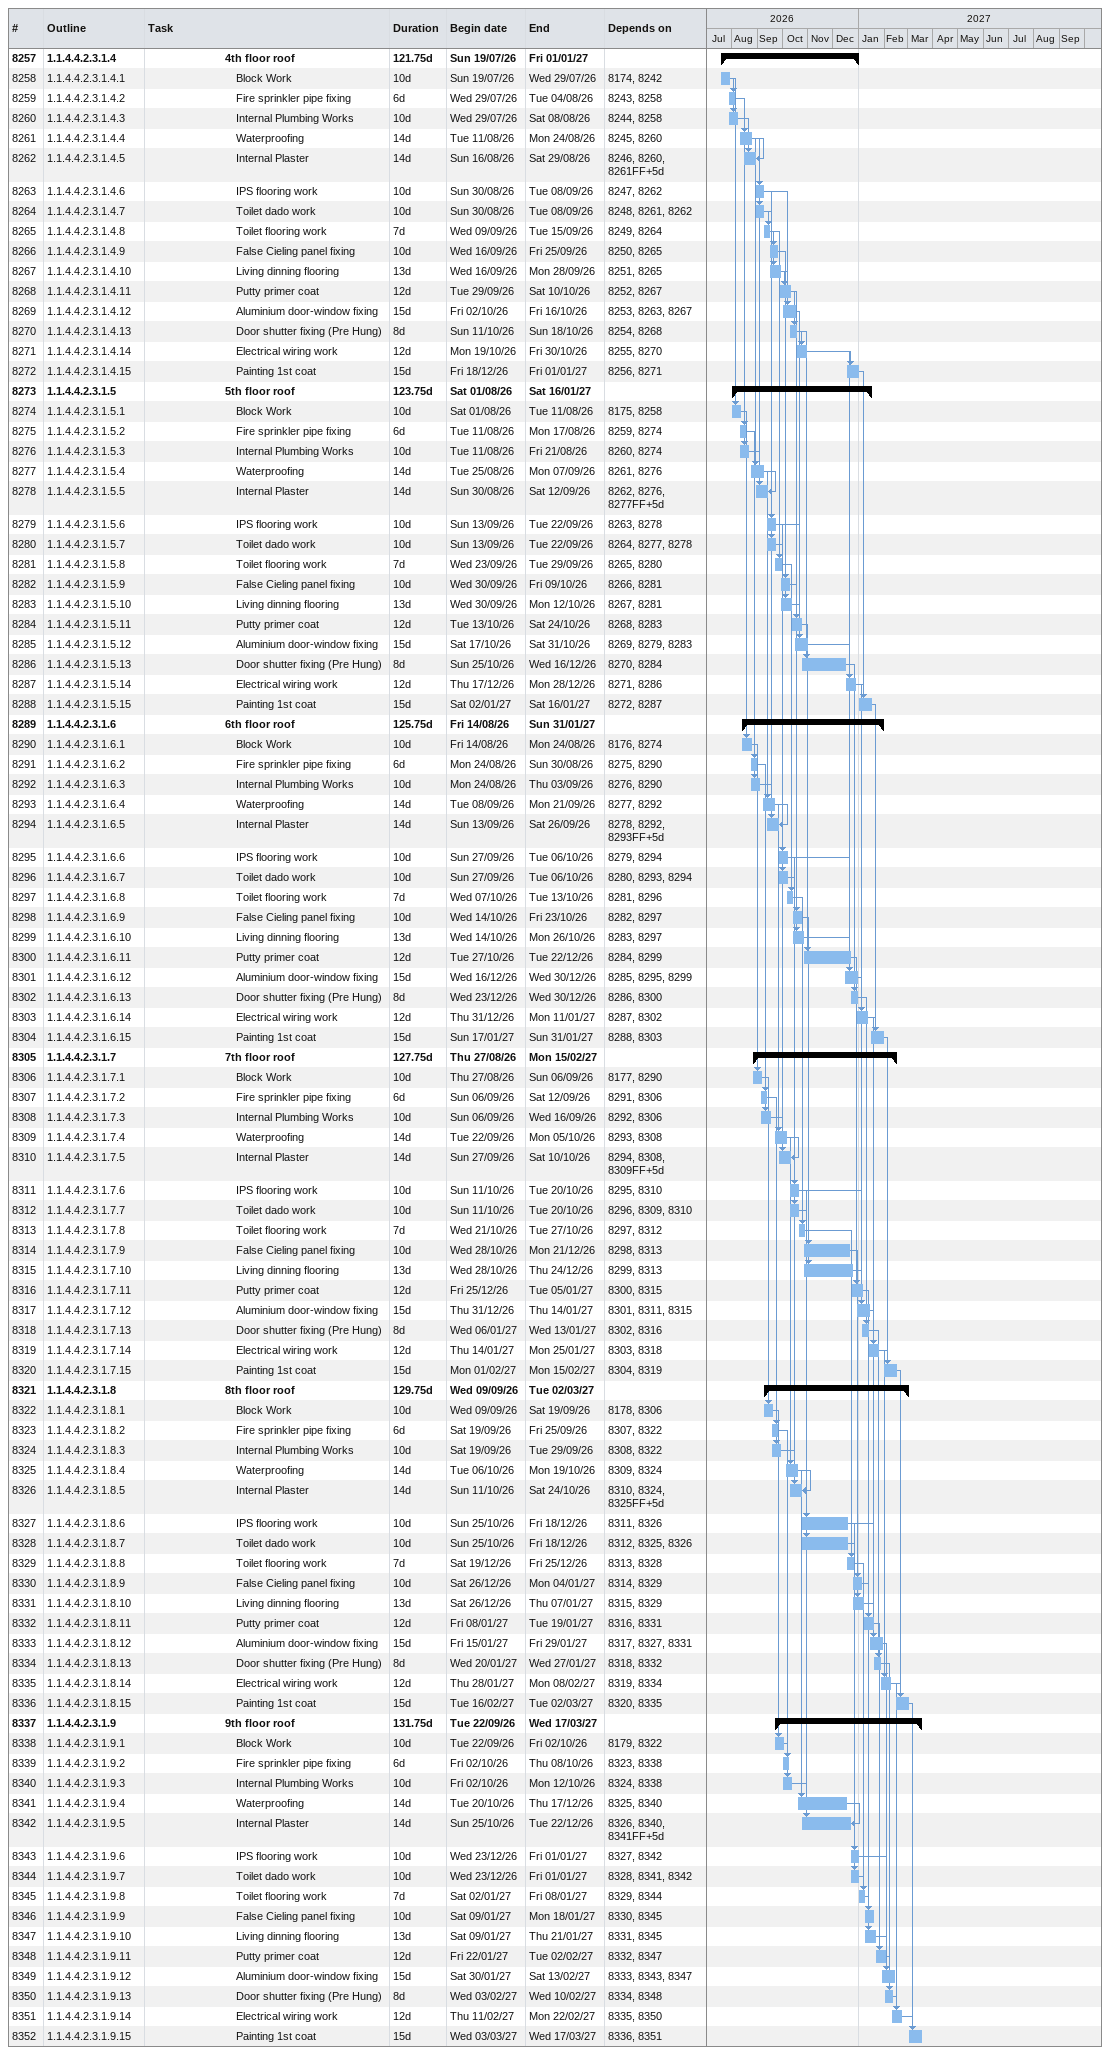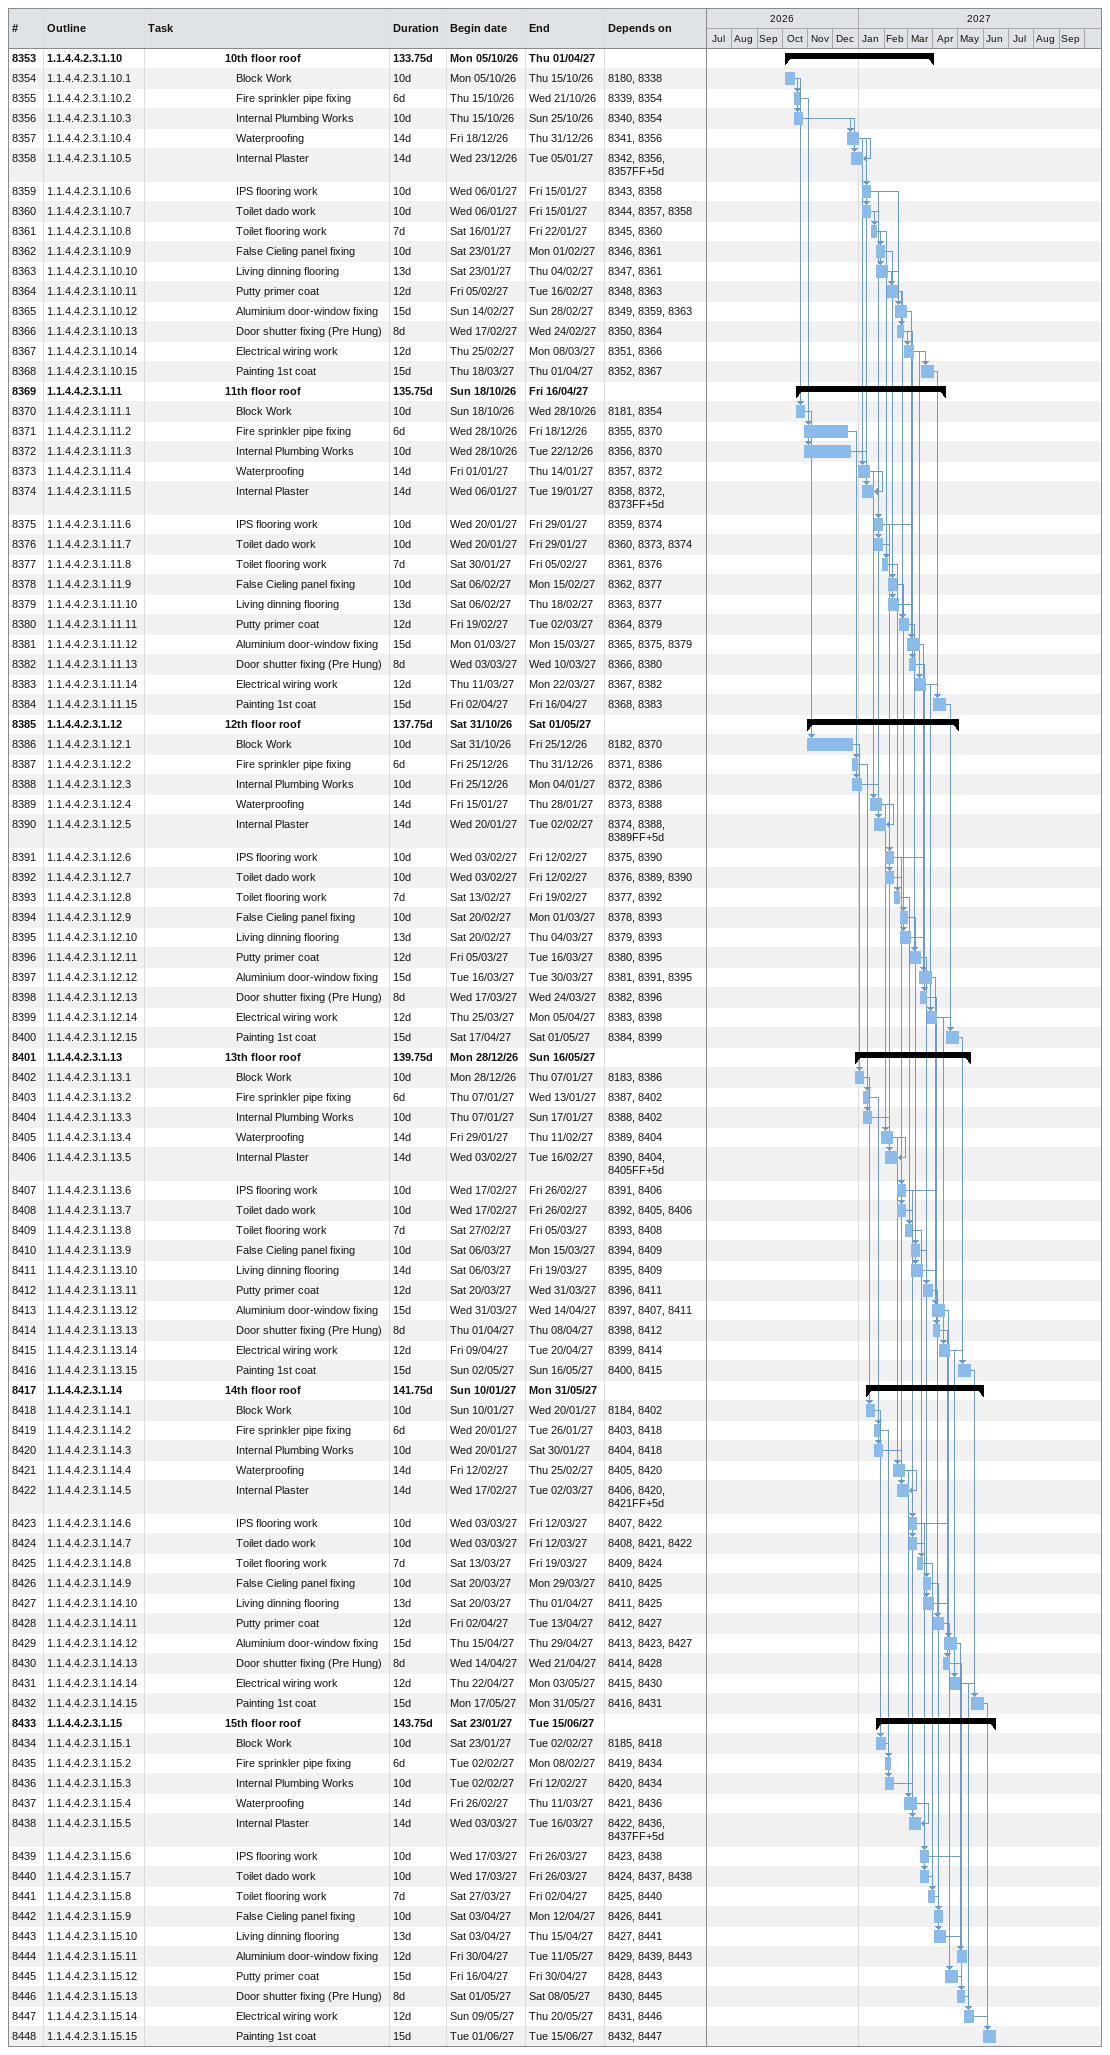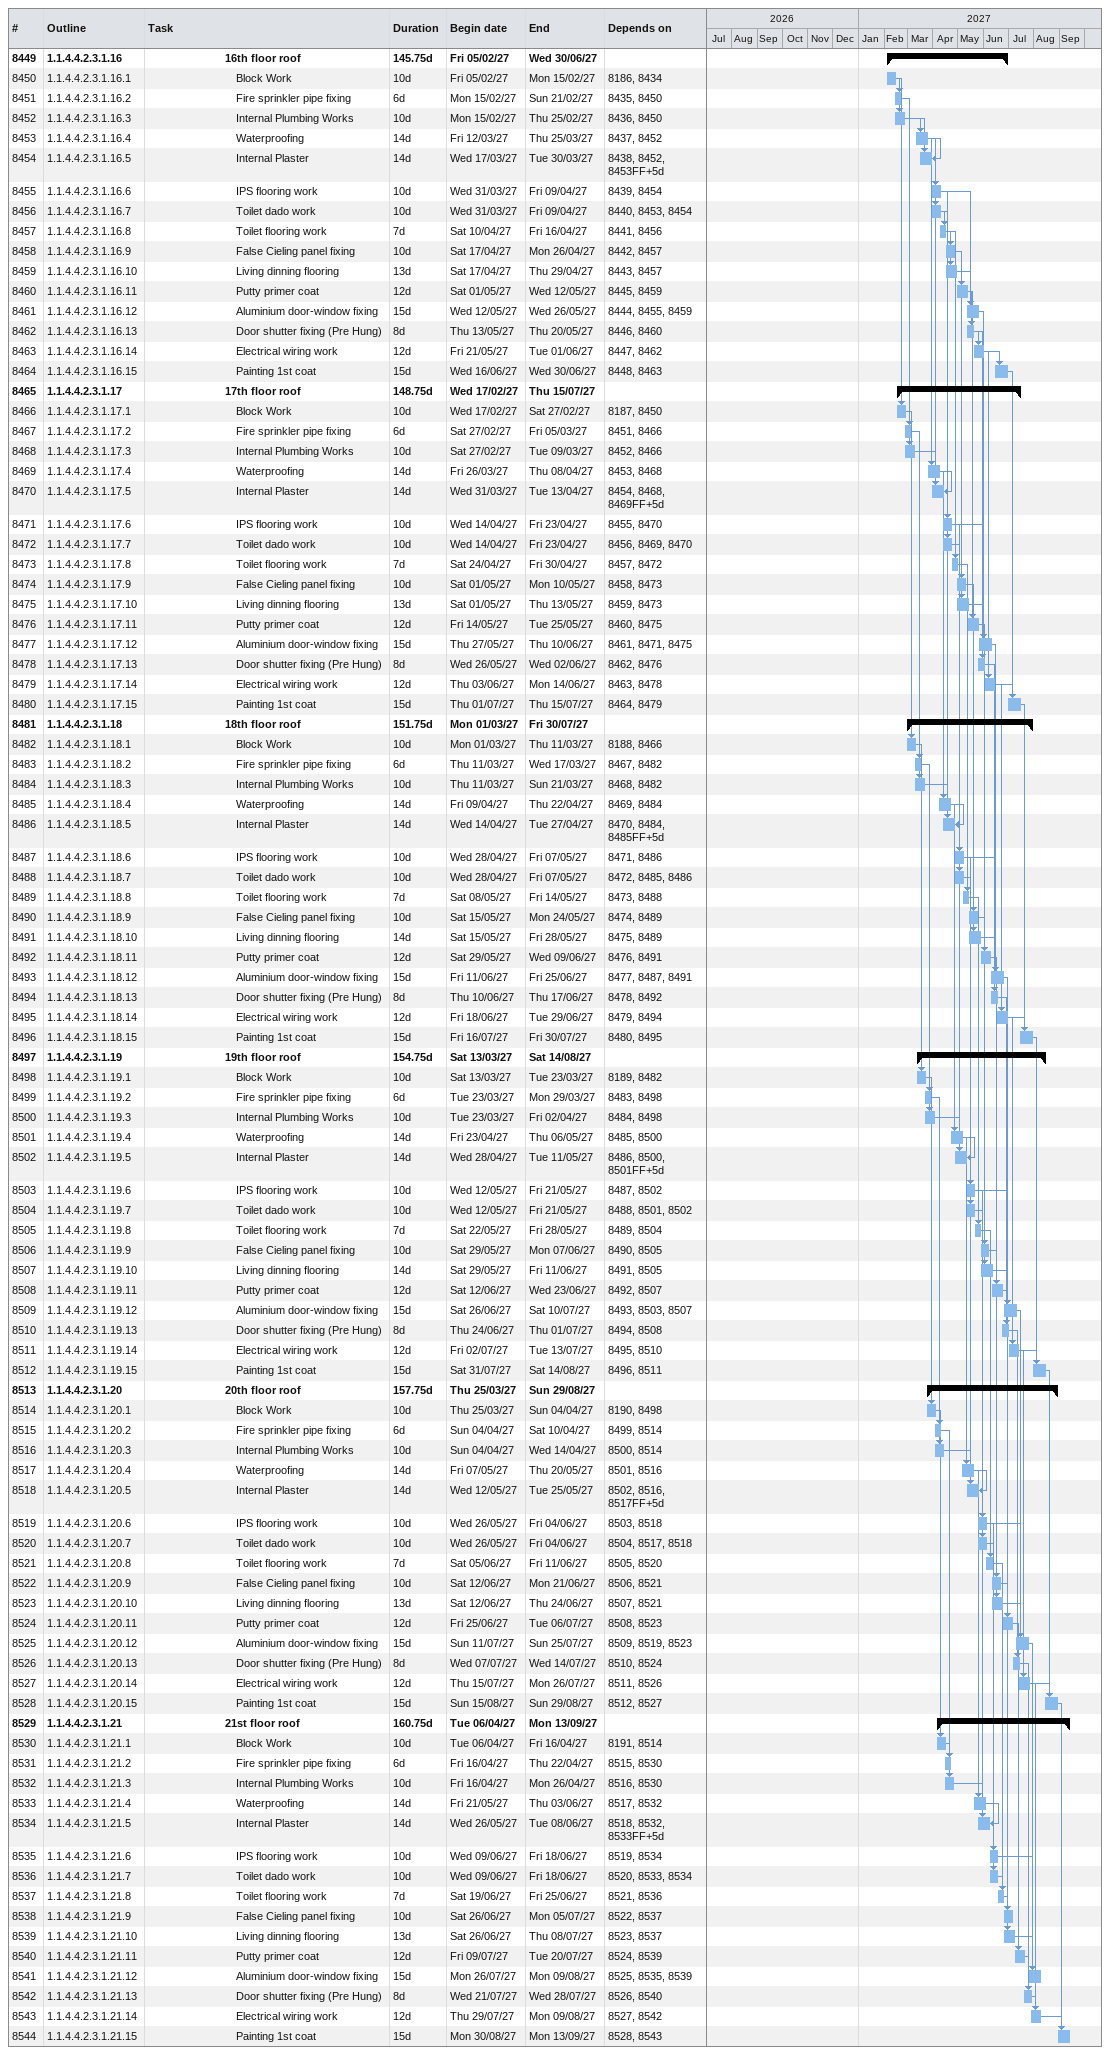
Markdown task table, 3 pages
| ID | WBS | Task | Duration | Start | Finish | Predecessors |
|---|---|---|---|---|---|---|
| 8257 | 1.1.4.4.2.3.1.4 | **4th floor roof** | 121.75d | 2026-07-19 | 2027-01-01 |  |
| 8258 | 1.1.4.4.2.3.1.4.1 | Block Work | 10d | 2026-07-19 | 2026-07-29 | 8174, 8242 |
| 8259 | 1.1.4.4.2.3.1.4.2 | Fire sprinkler pipe fixing | 6d | 2026-07-29 | 2026-08-04 | 8243, 8258 |
| 8260 | 1.1.4.4.2.3.1.4.3 | Internal Plumbing Works | 10d | 2026-07-29 | 2026-08-08 | 8244, 8258 |
| 8261 | 1.1.4.4.2.3.1.4.4 | Waterproofing | 14d | 2026-08-11 | 2026-08-24 | 8245, 8260 |
| 8262 | 1.1.4.4.2.3.1.4.5 | Internal Plaster | 14d | 2026-08-16 | 2026-08-29 | 8246, 8260, 8261FF+5d |
| 8263 | 1.1.4.4.2.3.1.4.6 | IPS flooring work | 10d | 2026-08-30 | 2026-09-08 | 8247, 8262 |
| 8264 | 1.1.4.4.2.3.1.4.7 | Toilet dado work | 10d | 2026-08-30 | 2026-09-08 | 8248, 8261, 8262 |
| 8265 | 1.1.4.4.2.3.1.4.8 | Toilet flooring work | 7d | 2026-09-09 | 2026-09-15 | 8249, 8264 |
| 8266 | 1.1.4.4.2.3.1.4.9 | False Cieling panel fixing | 10d | 2026-09-16 | 2026-09-25 | 8250, 8265 |
| 8267 | 1.1.4.4.2.3.1.4.10 | Living dinning flooring | 13d | 2026-09-16 | 2026-09-28 | 8251, 8265 |
| 8268 | 1.1.4.4.2.3.1.4.11 | Putty primer coat | 12d | 2026-09-29 | 2026-10-10 | 8252, 8267 |
| 8269 | 1.1.4.4.2.3.1.4.12 | Aluminium door-window fixing | 15d | 2026-10-02 | 2026-10-16 | 8253, 8263, 8267 |
| 8270 | 1.1.4.4.2.3.1.4.13 | Door shutter fixing (Pre Hung) | 8d | 2026-10-11 | 2026-10-18 | 8254, 8268 |
| 8271 | 1.1.4.4.2.3.1.4.14 | Electrical wiring work | 12d | 2026-10-19 | 2026-10-30 | 8255, 8270 |
| 8272 | 1.1.4.4.2.3.1.4.15 | Painting 1st coat | 15d | 2026-12-18 | 2027-01-01 | 8256, 8271 |
| 8273 | 1.1.4.4.2.3.1.5 | **5th floor roof** | 123.75d | 2026-08-01 | 2027-01-16 |  |
| 8274 | 1.1.4.4.2.3.1.5.1 | Block Work | 10d | 2026-08-01 | 2026-08-11 | 8175, 8258 |
| 8275 | 1.1.4.4.2.3.1.5.2 | Fire sprinkler pipe fixing | 6d | 2026-08-11 | 2026-08-17 | 8259, 8274 |
| 8276 | 1.1.4.4.2.3.1.5.3 | Internal Plumbing Works | 10d | 2026-08-11 | 2026-08-21 | 8260, 8274 |
| 8277 | 1.1.4.4.2.3.1.5.4 | Waterproofing | 14d | 2026-08-25 | 2026-09-07 | 8261, 8276 |
| 8278 | 1.1.4.4.2.3.1.5.5 | Internal Plaster | 14d | 2026-08-30 | 2026-09-12 | 8262, 8276, 8277FF+5d |
| 8279 | 1.1.4.4.2.3.1.5.6 | IPS flooring work | 10d | 2026-09-13 | 2026-09-22 | 8263, 8278 |
| 8280 | 1.1.4.4.2.3.1.5.7 | Toilet dado work | 10d | 2026-09-13 | 2026-09-22 | 8264, 8277, 8278 |
| 8281 | 1.1.4.4.2.3.1.5.8 | Toilet flooring work | 7d | 2026-09-23 | 2026-09-29 | 8265, 8280 |
| 8282 | 1.1.4.4.2.3.1.5.9 | False Cieling panel fixing | 10d | 2026-09-30 | 2026-10-09 | 8266, 8281 |
| 8283 | 1.1.4.4.2.3.1.5.10 | Living dinning flooring | 13d | 2026-09-30 | 2026-10-12 | 8267, 8281 |
| 8284 | 1.1.4.4.2.3.1.5.11 | Putty primer coat | 12d | 2026-10-13 | 2026-10-24 | 8268, 8283 |
| 8285 | 1.1.4.4.2.3.1.5.12 | Aluminium door-window fixing | 15d | 2026-10-17 | 2026-10-31 | 8269, 8279, 8283 |
| 8286 | 1.1.4.4.2.3.1.5.13 | Door shutter fixing (Pre Hung) | 8d | 2026-10-25 | 2026-12-16 | 8270, 8284 |
| 8287 | 1.1.4.4.2.3.1.5.14 | Electrical wiring work | 12d | 2026-12-17 | 2026-12-28 | 8271, 8286 |
| 8288 | 1.1.4.4.2.3.1.5.15 | Painting 1st coat | 15d | 2027-01-02 | 2027-01-16 | 8272, 8287 |
| 8289 | 1.1.4.4.2.3.1.6 | **6th floor roof** | 125.75d | 2026-08-14 | 2027-01-31 |  |
| 8290 | 1.1.4.4.2.3.1.6.1 | Block Work | 10d | 2026-08-14 | 2026-08-24 | 8176, 8274 |
| 8291 | 1.1.4.4.2.3.1.6.2 | Fire sprinkler pipe fixing | 6d | 2026-08-24 | 2026-08-30 | 8275, 8290 |
| 8292 | 1.1.4.4.2.3.1.6.3 | Internal Plumbing Works | 10d | 2026-08-24 | 2026-09-03 | 8276, 8290 |
| 8293 | 1.1.4.4.2.3.1.6.4 | Waterproofing | 14d | 2026-09-08 | 2026-09-21 | 8277, 8292 |
| 8294 | 1.1.4.4.2.3.1.6.5 | Internal Plaster | 14d | 2026-09-13 | 2026-09-26 | 8278, 8292, 8293FF+5d |
| 8295 | 1.1.4.4.2.3.1.6.6 | IPS flooring work | 10d | 2026-09-27 | 2026-10-06 | 8279, 8294 |
| 8296 | 1.1.4.4.2.3.1.6.7 | Toilet dado work | 10d | 2026-09-27 | 2026-10-06 | 8280, 8293, 8294 |
| 8297 | 1.1.4.4.2.3.1.6.8 | Toilet flooring work | 7d | 2026-10-07 | 2026-10-13 | 8281, 8296 |
| 8298 | 1.1.4.4.2.3.1.6.9 | False Cieling panel fixing | 10d | 2026-10-14 | 2026-10-23 | 8282, 8297 |
| 8299 | 1.1.4.4.2.3.1.6.10 | Living dinning flooring | 13d | 2026-10-14 | 2026-10-26 | 8283, 8297 |
| 8300 | 1.1.4.4.2.3.1.6.11 | Putty primer coat | 12d | 2026-10-27 | 2026-12-22 | 8284, 8299 |
| 8301 | 1.1.4.4.2.3.1.6.12 | Aluminium door-window fixing | 15d | 2026-12-16 | 2026-12-30 | 8285, 8295, 8299 |
| 8302 | 1.1.4.4.2.3.1.6.13 | Door shutter fixing (Pre Hung) | 8d | 2026-12-23 | 2026-12-30 | 8286, 8300 |
| 8303 | 1.1.4.4.2.3.1.6.14 | Electrical wiring work | 12d | 2026-12-31 | 2027-01-11 | 8287, 8302 |
| 8304 | 1.1.4.4.2.3.1.6.15 | Painting 1st coat | 15d | 2027-01-17 | 2027-01-31 | 8288, 8303 |
| 8305 | 1.1.4.4.2.3.1.7 | **7th floor roof** | 127.75d | 2026-08-27 | 2027-02-15 |  |
| 8306 | 1.1.4.4.2.3.1.7.1 | Block Work | 10d | 2026-08-27 | 2026-09-06 | 8177, 8290 |
| 8307 | 1.1.4.4.2.3.1.7.2 | Fire sprinkler pipe fixing | 6d | 2026-09-06 | 2026-09-12 | 8291, 8306 |
| 8308 | 1.1.4.4.2.3.1.7.3 | Internal Plumbing Works | 10d | 2026-09-06 | 2026-09-16 | 8292, 8306 |
| 8309 | 1.1.4.4.2.3.1.7.4 | Waterproofing | 14d | 2026-09-22 | 2026-10-05 | 8293, 8308 |
| 8310 | 1.1.4.4.2.3.1.7.5 | Internal Plaster | 14d | 2026-09-27 | 2026-10-10 | 8294, 8308, 8309FF+5d |
| 8311 | 1.1.4.4.2.3.1.7.6 | IPS flooring work | 10d | 2026-10-11 | 2026-10-20 | 8295, 8310 |
| 8312 | 1.1.4.4.2.3.1.7.7 | Toilet dado work | 10d | 2026-10-11 | 2026-10-20 | 8296, 8309, 8310 |
| 8313 | 1.1.4.4.2.3.1.7.8 | Toilet flooring work | 7d | 2026-10-21 | 2026-10-27 | 8297, 8312 |
| 8314 | 1.1.4.4.2.3.1.7.9 | False Cieling panel fixing | 10d | 2026-10-28 | 2026-12-21 | 8298, 8313 |
| 8315 | 1.1.4.4.2.3.1.7.10 | Living dinning flooring | 13d | 2026-10-28 | 2026-12-24 | 8299, 8313 |
| 8316 | 1.1.4.4.2.3.1.7.11 | Putty primer coat | 12d | 2026-12-25 | 2027-01-05 | 8300, 8315 |
| 8317 | 1.1.4.4.2.3.1.7.12 | Aluminium door-window fixing | 15d | 2026-12-31 | 2027-01-14 | 8301, 8311, 8315 |
| 8318 | 1.1.4.4.2.3.1.7.13 | Door shutter fixing (Pre Hung) | 8d | 2027-01-06 | 2027-01-13 | 8302, 8316 |
| 8319 | 1.1.4.4.2.3.1.7.14 | Electrical wiring work | 12d | 2027-01-14 | 2027-01-25 | 8303, 8318 |
| 8320 | 1.1.4.4.2.3.1.7.15 | Painting 1st coat | 15d | 2027-02-01 | 2027-02-15 | 8304, 8319 |
| 8321 | 1.1.4.4.2.3.1.8 | **8th floor roof** | 129.75d | 2026-09-09 | 2027-03-02 |  |
| 8322 | 1.1.4.4.2.3.1.8.1 | Block Work | 10d | 2026-09-09 | 2026-09-19 | 8178, 8306 |
| 8323 | 1.1.4.4.2.3.1.8.2 | Fire sprinkler pipe fixing | 6d | 2026-09-19 | 2026-09-25 | 8307, 8322 |
| 8324 | 1.1.4.4.2.3.1.8.3 | Internal Plumbing Works | 10d | 2026-09-19 | 2026-09-29 | 8308, 8322 |
| 8325 | 1.1.4.4.2.3.1.8.4 | Waterproofing | 14d | 2026-10-06 | 2026-10-19 | 8309, 8324 |
| 8326 | 1.1.4.4.2.3.1.8.5 | Internal Plaster | 14d | 2026-10-11 | 2026-10-24 | 8310, 8324, 8325FF+5d |
| 8327 | 1.1.4.4.2.3.1.8.6 | IPS flooring work | 10d | 2026-10-25 | 2026-12-18 | 8311, 8326 |
| 8328 | 1.1.4.4.2.3.1.8.7 | Toilet dado work | 10d | 2026-10-25 | 2026-12-18 | 8312, 8325, 8326 |
| 8329 | 1.1.4.4.2.3.1.8.8 | Toilet flooring work | 7d | 2026-12-19 | 2026-12-25 | 8313, 8328 |
| 8330 | 1.1.4.4.2.3.1.8.9 | False Cieling panel fixing | 10d | 2026-12-26 | 2027-01-04 | 8314, 8329 |
| 8331 | 1.1.4.4.2.3.1.8.10 | Living dinning flooring | 13d | 2026-12-26 | 2027-01-07 | 8315, 8329 |
| 8332 | 1.1.4.4.2.3.1.8.11 | Putty primer coat | 12d | 2027-01-08 | 2027-01-19 | 8316, 8331 |
| 8333 | 1.1.4.4.2.3.1.8.12 | Aluminium door-window fixing | 15d | 2027-01-15 | 2027-01-29 | 8317, 8327, 8331 |
| 8334 | 1.1.4.4.2.3.1.8.13 | Door shutter fixing (Pre Hung) | 8d | 2027-01-20 | 2027-01-27 | 8318, 8332 |
| 8335 | 1.1.4.4.2.3.1.8.14 | Electrical wiring work | 12d | 2027-01-28 | 2027-02-08 | 8319, 8334 |
| 8336 | 1.1.4.4.2.3.1.8.15 | Painting 1st coat | 15d | 2027-02-16 | 2027-03-02 | 8320, 8335 |
| 8337 | 1.1.4.4.2.3.1.9 | **9th floor roof** | 131.75d | 2026-09-22 | 2027-03-17 |  |
| 8338 | 1.1.4.4.2.3.1.9.1 | Block Work | 10d | 2026-09-22 | 2026-10-02 | 8179, 8322 |
| 8339 | 1.1.4.4.2.3.1.9.2 | Fire sprinkler pipe fixing | 6d | 2026-10-02 | 2026-10-08 | 8323, 8338 |
| 8340 | 1.1.4.4.2.3.1.9.3 | Internal Plumbing Works | 10d | 2026-10-02 | 2026-10-12 | 8324, 8338 |
| 8341 | 1.1.4.4.2.3.1.9.4 | Waterproofing | 14d | 2026-10-20 | 2026-12-17 | 8325, 8340 |
| 8342 | 1.1.4.4.2.3.1.9.5 | Internal Plaster | 14d | 2026-10-25 | 2026-12-22 | 8326, 8340, 8341FF+5d |
| 8343 | 1.1.4.4.2.3.1.9.6 | IPS flooring work | 10d | 2026-12-23 | 2027-01-01 | 8327, 8342 |
| 8344 | 1.1.4.4.2.3.1.9.7 | Toilet dado work | 10d | 2026-12-23 | 2027-01-01 | 8328, 8341, 8342 |
| 8345 | 1.1.4.4.2.3.1.9.8 | Toilet flooring work | 7d | 2027-01-02 | 2027-01-08 | 8329, 8344 |
| 8346 | 1.1.4.4.2.3.1.9.9 | False Cieling panel fixing | 10d | 2027-01-09 | 2027-01-18 | 8330, 8345 |
| 8347 | 1.1.4.4.2.3.1.9.10 | Living dinning flooring | 13d | 2027-01-09 | 2027-01-21 | 8331, 8345 |
| 8348 | 1.1.4.4.2.3.1.9.11 | Putty primer coat | 12d | 2027-01-22 | 2027-02-02 | 8332, 8347 |
| 8349 | 1.1.4.4.2.3.1.9.12 | Aluminium door-window fixing | 15d | 2027-01-30 | 2027-02-13 | 8333, 8343, 8347 |
| 8350 | 1.1.4.4.2.3.1.9.13 | Door shutter fixing (Pre Hung) | 8d | 2027-02-03 | 2027-02-10 | 8334, 8348 |
| 8351 | 1.1.4.4.2.3.1.9.14 | Electrical wiring work | 12d | 2027-02-11 | 2027-02-22 | 8335, 8350 |
| 8352 | 1.1.4.4.2.3.1.9.15 | Painting 1st coat | 15d | 2027-03-03 | 2027-03-17 | 8336, 8351 |
| 8353 | 1.1.4.4.2.3.1.10 | **10th floor roof** | 133.75d | 2026-10-05 | 2027-04-01 |  |
| 8354 | 1.1.4.4.2.3.1.10.1 | Block Work | 10d | 2026-10-05 | 2026-10-15 | 8180, 8338 |
| 8355 | 1.1.4.4.2.3.1.10.2 | Fire sprinkler pipe fixing | 6d | 2026-10-15 | 2026-10-21 | 8339, 8354 |
| 8356 | 1.1.4.4.2.3.1.10.3 | Internal Plumbing Works | 10d | 2026-10-15 | 2026-10-25 | 8340, 8354 |
| 8357 | 1.1.4.4.2.3.1.10.4 | Waterproofing | 14d | 2026-12-18 | 2026-12-31 | 8341, 8356 |
| 8358 | 1.1.4.4.2.3.1.10.5 | Internal Plaster | 14d | 2026-12-23 | 2027-01-05 | 8342, 8356, 8357FF+5d |
| 8359 | 1.1.4.4.2.3.1.10.6 | IPS flooring work | 10d | 2027-01-06 | 2027-01-15 | 8343, 8358 |
| 8360 | 1.1.4.4.2.3.1.10.7 | Toilet dado work | 10d | 2027-01-06 | 2027-01-15 | 8344, 8357, 8358 |
| 8361 | 1.1.4.4.2.3.1.10.8 | Toilet flooring work | 7d | 2027-01-16 | 2027-01-22 | 8345, 8360 |
| 8362 | 1.1.4.4.2.3.1.10.9 | False Cieling panel fixing | 10d | 2027-01-23 | 2027-02-01 | 8346, 8361 |
| 8363 | 1.1.4.4.2.3.1.10.10 | Living dinning flooring | 13d | 2027-01-23 | 2027-02-04 | 8347, 8361 |
| 8364 | 1.1.4.4.2.3.1.10.11 | Putty primer coat | 12d | 2027-02-05 | 2027-02-16 | 8348, 8363 |
| 8365 | 1.1.4.4.2.3.1.10.12 | Aluminium door-window fixing | 15d | 2027-02-14 | 2027-02-28 | 8349, 8359, 8363 |
| 8366 | 1.1.4.4.2.3.1.10.13 | Door shutter fixing (Pre Hung) | 8d | 2027-02-17 | 2027-02-24 | 8350, 8364 |
| 8367 | 1.1.4.4.2.3.1.10.14 | Electrical wiring work | 12d | 2027-02-25 | 2027-03-08 | 8351, 8366 |
| 8368 | 1.1.4.4.2.3.1.10.15 | Painting 1st coat | 15d | 2027-03-18 | 2027-04-01 | 8352, 8367 |
| 8369 | 1.1.4.4.2.3.1.11 | **11th floor roof** | 135.75d | 2026-10-18 | 2027-04-16 |  |
| 8370 | 1.1.4.4.2.3.1.11.1 | Block Work | 10d | 2026-10-18 | 2026-10-28 | 8181, 8354 |
| 8371 | 1.1.4.4.2.3.1.11.2 | Fire sprinkler pipe fixing | 6d | 2026-10-28 | 2026-12-18 | 8355, 8370 |
| 8372 | 1.1.4.4.2.3.1.11.3 | Internal Plumbing Works | 10d | 2026-10-28 | 2026-12-22 | 8356, 8370 |
| 8373 | 1.1.4.4.2.3.1.11.4 | Waterproofing | 14d | 2027-01-01 | 2027-01-14 | 8357, 8372 |
| 8374 | 1.1.4.4.2.3.1.11.5 | Internal Plaster | 14d | 2027-01-06 | 2027-01-19 | 8358, 8372, 8373FF+5d |
| 8375 | 1.1.4.4.2.3.1.11.6 | IPS flooring work | 10d | 2027-01-20 | 2027-01-29 | 8359, 8374 |
| 8376 | 1.1.4.4.2.3.1.11.7 | Toilet dado work | 10d | 2027-01-20 | 2027-01-29 | 8360, 8373, 8374 |
| 8377 | 1.1.4.4.2.3.1.11.8 | Toilet flooring work | 7d | 2027-01-30 | 2027-02-05 | 8361, 8376 |
| 8378 | 1.1.4.4.2.3.1.11.9 | False Cieling panel fixing | 10d | 2027-02-06 | 2027-02-15 | 8362, 8377 |
| 8379 | 1.1.4.4.2.3.1.11.10 | Living dinning flooring | 13d | 2027-02-06 | 2027-02-18 | 8363, 8377 |
| 8380 | 1.1.4.4.2.3.1.11.11 | Putty primer coat | 12d | 2027-02-19 | 2027-03-02 | 8364, 8379 |
| 8381 | 1.1.4.4.2.3.1.11.12 | Aluminium door-window fixing | 15d | 2027-03-01 | 2027-03-15 | 8365, 8375, 8379 |
| 8382 | 1.1.4.4.2.3.1.11.13 | Door shutter fixing (Pre Hung) | 8d | 2027-03-03 | 2027-03-10 | 8366, 8380 |
| 8383 | 1.1.4.4.2.3.1.11.14 | Electrical wiring work | 12d | 2027-03-11 | 2027-03-22 | 8367, 8382 |
| 8384 | 1.1.4.4.2.3.1.11.15 | Painting 1st coat | 15d | 2027-04-02 | 2027-04-16 | 8368, 8383 |
| 8385 | 1.1.4.4.2.3.1.12 | **12th floor roof** | 137.75d | 2026-10-31 | 2027-05-01 |  |
| 8386 | 1.1.4.4.2.3.1.12.1 | Block Work | 10d | 2026-10-31 | 2026-12-25 | 8182, 8370 |
| 8387 | 1.1.4.4.2.3.1.12.2 | Fire sprinkler pipe fixing | 6d | 2026-12-25 | 2026-12-31 | 8371, 8386 |
| 8388 | 1.1.4.4.2.3.1.12.3 | Internal Plumbing Works | 10d | 2026-12-25 | 2027-01-04 | 8372, 8386 |
| 8389 | 1.1.4.4.2.3.1.12.4 | Waterproofing | 14d | 2027-01-15 | 2027-01-28 | 8373, 8388 |
| 8390 | 1.1.4.4.2.3.1.12.5 | Internal Plaster | 14d | 2027-01-20 | 2027-02-02 | 8374, 8388, 8389FF+5d |
| 8391 | 1.1.4.4.2.3.1.12.6 | IPS flooring work | 10d | 2027-02-03 | 2027-02-12 | 8375, 8390 |
| 8392 | 1.1.4.4.2.3.1.12.7 | Toilet dado work | 10d | 2027-02-03 | 2027-02-12 | 8376, 8389, 8390 |
| 8393 | 1.1.4.4.2.3.1.12.8 | Toilet flooring work | 7d | 2027-02-13 | 2027-02-19 | 8377, 8392 |
| 8394 | 1.1.4.4.2.3.1.12.9 | False Cieling panel fixing | 10d | 2027-02-20 | 2027-03-01 | 8378, 8393 |
| 8395 | 1.1.4.4.2.3.1.12.10 | Living dinning flooring | 13d | 2027-02-20 | 2027-03-04 | 8379, 8393 |
| 8396 | 1.1.4.4.2.3.1.12.11 | Putty primer coat | 12d | 2027-03-05 | 2027-03-16 | 8380, 8395 |
| 8397 | 1.1.4.4.2.3.1.12.12 | Aluminium door-window fixing | 15d | 2027-03-16 | 2027-03-30 | 8381, 8391, 8395 |
| 8398 | 1.1.4.4.2.3.1.12.13 | Door shutter fixing (Pre Hung) | 8d | 2027-03-17 | 2027-03-24 | 8382, 8396 |
| 8399 | 1.1.4.4.2.3.1.12.14 | Electrical wiring work | 12d | 2027-03-25 | 2027-04-05 | 8383, 8398 |
| 8400 | 1.1.4.4.2.3.1.12.15 | Painting 1st coat | 15d | 2027-04-17 | 2027-05-01 | 8384, 8399 |
| 8401 | 1.1.4.4.2.3.1.13 | **13th floor roof** | 139.75d | 2026-12-28 | 2027-05-16 |  |
| 8402 | 1.1.4.4.2.3.1.13.1 | Block Work | 10d | 2026-12-28 | 2027-01-07 | 8183, 8386 |
| 8403 | 1.1.4.4.2.3.1.13.2 | Fire sprinkler pipe fixing | 6d | 2027-01-07 | 2027-01-13 | 8387, 8402 |
| 8404 | 1.1.4.4.2.3.1.13.3 | Internal Plumbing Works | 10d | 2027-01-07 | 2027-01-17 | 8388, 8402 |
| 8405 | 1.1.4.4.2.3.1.13.4 | Waterproofing | 14d | 2027-01-29 | 2027-02-11 | 8389, 8404 |
| 8406 | 1.1.4.4.2.3.1.13.5 | Internal Plaster | 14d | 2027-02-03 | 2027-02-16 | 8390, 8404, 8405FF+5d |
| 8407 | 1.1.4.4.2.3.1.13.6 | IPS flooring work | 10d | 2027-02-17 | 2027-02-26 | 8391, 8406 |
| 8408 | 1.1.4.4.2.3.1.13.7 | Toilet dado work | 10d | 2027-02-17 | 2027-02-26 | 8392, 8405, 8406 |
| 8409 | 1.1.4.4.2.3.1.13.8 | Toilet flooring work | 7d | 2027-02-27 | 2027-03-05 | 8393, 8408 |
| 8410 | 1.1.4.4.2.3.1.13.9 | False Cieling panel fixing | 10d | 2027-03-06 | 2027-03-15 | 8394, 8409 |
| 8411 | 1.1.4.4.2.3.1.13.10 | Living dinning flooring | 14d | 2027-03-06 | 2027-03-19 | 8395, 8409 |
| 8412 | 1.1.4.4.2.3.1.13.11 | Putty primer coat | 12d | 2027-03-20 | 2027-03-31 | 8396, 8411 |
| 8413 | 1.1.4.4.2.3.1.13.12 | Aluminium door-window fixing | 15d | 2027-03-31 | 2027-04-14 | 8397, 8407, 8411 |
| 8414 | 1.1.4.4.2.3.1.13.13 | Door shutter fixing (Pre Hung) | 8d | 2027-04-01 | 2027-04-08 | 8398, 8412 |
| 8415 | 1.1.4.4.2.3.1.13.14 | Electrical wiring work | 12d | 2027-04-09 | 2027-04-20 | 8399, 8414 |
| 8416 | 1.1.4.4.2.3.1.13.15 | Painting 1st coat | 15d | 2027-05-02 | 2027-05-16 | 8400, 8415 |
| 8417 | 1.1.4.4.2.3.1.14 | **14th floor roof** | 141.75d | 2027-01-10 | 2027-05-31 |  |
| 8418 | 1.1.4.4.2.3.1.14.1 | Block Work | 10d | 2027-01-10 | 2027-01-20 | 8184, 8402 |
| 8419 | 1.1.4.4.2.3.1.14.2 | Fire sprinkler pipe fixing | 6d | 2027-01-20 | 2027-01-26 | 8403, 8418 |
| 8420 | 1.1.4.4.2.3.1.14.3 | Internal Plumbing Works | 10d | 2027-01-20 | 2027-01-30 | 8404, 8418 |
| 8421 | 1.1.4.4.2.3.1.14.4 | Waterproofing | 14d | 2027-02-12 | 2027-02-25 | 8405, 8420 |
| 8422 | 1.1.4.4.2.3.1.14.5 | Internal Plaster | 14d | 2027-02-17 | 2027-03-02 | 8406, 8420, 8421FF+5d |
| 8423 | 1.1.4.4.2.3.1.14.6 | IPS flooring work | 10d | 2027-03-03 | 2027-03-12 | 8407, 8422 |
| 8424 | 1.1.4.4.2.3.1.14.7 | Toilet dado work | 10d | 2027-03-03 | 2027-03-12 | 8408, 8421, 8422 |
| 8425 | 1.1.4.4.2.3.1.14.8 | Toilet flooring work | 7d | 2027-03-13 | 2027-03-19 | 8409, 8424 |
| 8426 | 1.1.4.4.2.3.1.14.9 | False Cieling panel fixing | 10d | 2027-03-20 | 2027-03-29 | 8410, 8425 |
| 8427 | 1.1.4.4.2.3.1.14.10 | Living dinning flooring | 13d | 2027-03-20 | 2027-04-01 | 8411, 8425 |
| 8428 | 1.1.4.4.2.3.1.14.11 | Putty primer coat | 12d | 2027-04-02 | 2027-04-13 | 8412, 8427 |
| 8429 | 1.1.4.4.2.3.1.14.12 | Aluminium door-window fixing | 15d | 2027-04-15 | 2027-04-29 | 8413, 8423, 8427 |
| 8430 | 1.1.4.4.2.3.1.14.13 | Door shutter fixing (Pre Hung) | 8d | 2027-04-14 | 2027-04-21 | 8414, 8428 |
| 8431 | 1.1.4.4.2.3.1.14.14 | Electrical wiring work | 12d | 2027-04-22 | 2027-05-03 | 8415, 8430 |
| 8432 | 1.1.4.4.2.3.1.14.15 | Painting 1st coat | 15d | 2027-05-17 | 2027-05-31 | 8416, 8431 |
| 8433 | 1.1.4.4.2.3.1.15 | **15th floor roof** | 143.75d | 2027-01-23 | 2027-06-15 |  |
| 8434 | 1.1.4.4.2.3.1.15.1 | Block Work | 10d | 2027-01-23 | 2027-02-02 | 8185, 8418 |
| 8435 | 1.1.4.4.2.3.1.15.2 | Fire sprinkler pipe fixing | 6d | 2027-02-02 | 2027-02-08 | 8419, 8434 |
| 8436 | 1.1.4.4.2.3.1.15.3 | Internal Plumbing Works | 10d | 2027-02-02 | 2027-02-12 | 8420, 8434 |
| 8437 | 1.1.4.4.2.3.1.15.4 | Waterproofing | 14d | 2027-02-26 | 2027-03-11 | 8421, 8436 |
| 8438 | 1.1.4.4.2.3.1.15.5 | Internal Plaster | 14d | 2027-03-03 | 2027-03-16 | 8422, 8436, 8437FF+5d |
| 8439 | 1.1.4.4.2.3.1.15.6 | IPS flooring work | 10d | 2027-03-17 | 2027-03-26 | 8423, 8438 |
| 8440 | 1.1.4.4.2.3.1.15.7 | Toilet dado work | 10d | 2027-03-17 | 2027-03-26 | 8424, 8437, 8438 |
| 8441 | 1.1.4.4.2.3.1.15.8 | Toilet flooring work | 7d | 2027-03-27 | 2027-04-02 | 8425, 8440 |
| 8442 | 1.1.4.4.2.3.1.15.9 | False Cieling panel fixing | 10d | 2027-04-03 | 2027-04-12 | 8426, 8441 |
| 8443 | 1.1.4.4.2.3.1.15.10 | Living dinning flooring | 13d | 2027-04-03 | 2027-04-15 | 8427, 8441 |
| 8444 | 1.1.4.4.2.3.1.15.11 | Aluminium door-window fixing | 12d | 2027-04-30 | 2027-05-11 | 8429, 8439, 8443 |
| 8445 | 1.1.4.4.2.3.1.15.12 | Putty primer coat | 15d | 2027-04-16 | 2027-04-30 | 8428, 8443 |
| 8446 | 1.1.4.4.2.3.1.15.13 | Door shutter fixing (Pre Hung) | 8d | 2027-05-01 | 2027-05-08 | 8430, 8445 |
| 8447 | 1.1.4.4.2.3.1.15.14 | Electrical wiring work | 12d | 2027-05-09 | 2027-05-20 | 8431, 8446 |
| 8448 | 1.1.4.4.2.3.1.15.15 | Painting 1st coat | 15d | 2027-06-01 | 2027-06-15 | 8432, 8447 |
| 8449 | 1.1.4.4.2.3.1.16 | **16th floor roof** | 145.75d | 2027-02-05 | 2027-06-30 |  |
| 8450 | 1.1.4.4.2.3.1.16.1 | Block Work | 10d | 2027-02-05 | 2027-02-15 | 8186, 8434 |
| 8451 | 1.1.4.4.2.3.1.16.2 | Fire sprinkler pipe fixing | 6d | 2027-02-15 | 2027-02-21 | 8435, 8450 |
| 8452 | 1.1.4.4.2.3.1.16.3 | Internal Plumbing Works | 10d | 2027-02-15 | 2027-02-25 | 8436, 8450 |
| 8453 | 1.1.4.4.2.3.1.16.4 | Waterproofing | 14d | 2027-03-12 | 2027-03-25 | 8437, 8452 |
| 8454 | 1.1.4.4.2.3.1.16.5 | Internal Plaster | 14d | 2027-03-17 | 2027-03-30 | 8438, 8452, 8453FF+5d |
| 8455 | 1.1.4.4.2.3.1.16.6 | IPS flooring work | 10d | 2027-03-31 | 2027-04-09 | 8439, 8454 |
| 8456 | 1.1.4.4.2.3.1.16.7 | Toilet dado work | 10d | 2027-03-31 | 2027-04-09 | 8440, 8453, 8454 |
| 8457 | 1.1.4.4.2.3.1.16.8 | Toilet flooring work | 7d | 2027-04-10 | 2027-04-16 | 8441, 8456 |
| 8458 | 1.1.4.4.2.3.1.16.9 | False Cieling panel fixing | 10d | 2027-04-17 | 2027-04-26 | 8442, 8457 |
| 8459 | 1.1.4.4.2.3.1.16.10 | Living dinning flooring | 13d | 2027-04-17 | 2027-04-29 | 8443, 8457 |
| 8460 | 1.1.4.4.2.3.1.16.11 | Putty primer coat | 12d | 2027-05-01 | 2027-05-12 | 8445, 8459 |
| 8461 | 1.1.4.4.2.3.1.16.12 | Aluminium door-window fixing | 15d | 2027-05-12 | 2027-05-26 | 8444, 8455, 8459 |
| 8462 | 1.1.4.4.2.3.1.16.13 | Door shutter fixing (Pre Hung) | 8d | 2027-05-13 | 2027-05-20 | 8446, 8460 |
| 8463 | 1.1.4.4.2.3.1.16.14 | Electrical wiring work | 12d | 2027-05-21 | 2027-06-01 | 8447, 8462 |
| 8464 | 1.1.4.4.2.3.1.16.15 | Painting 1st coat | 15d | 2027-06-16 | 2027-06-30 | 8448, 8463 |
| 8465 | 1.1.4.4.2.3.1.17 | **17th floor roof** | 148.75d | 2027-02-17 | 2027-07-15 |  |
| 8466 | 1.1.4.4.2.3.1.17.1 | Block Work | 10d | 2027-02-17 | 2027-02-27 | 8187, 8450 |
| 8467 | 1.1.4.4.2.3.1.17.2 | Fire sprinkler pipe fixing | 6d | 2027-02-27 | 2027-03-05 | 8451, 8466 |
| 8468 | 1.1.4.4.2.3.1.17.3 | Internal Plumbing Works | 10d | 2027-02-27 | 2027-03-09 | 8452, 8466 |
| 8469 | 1.1.4.4.2.3.1.17.4 | Waterproofing | 14d | 2027-03-26 | 2027-04-08 | 8453, 8468 |
| 8470 | 1.1.4.4.2.3.1.17.5 | Internal Plaster | 14d | 2027-03-31 | 2027-04-13 | 8454, 8468, 8469FF+5d |
| 8471 | 1.1.4.4.2.3.1.17.6 | IPS flooring work | 10d | 2027-04-14 | 2027-04-23 | 8455, 8470 |
| 8472 | 1.1.4.4.2.3.1.17.7 | Toilet dado work | 10d | 2027-04-14 | 2027-04-23 | 8456, 8469, 8470 |
| 8473 | 1.1.4.4.2.3.1.17.8 | Toilet flooring work | 7d | 2027-04-24 | 2027-04-30 | 8457, 8472 |
| 8474 | 1.1.4.4.2.3.1.17.9 | False Cieling panel fixing | 10d | 2027-05-01 | 2027-05-10 | 8458, 8473 |
| 8475 | 1.1.4.4.2.3.1.17.10 | Living dinning flooring | 13d | 2027-05-01 | 2027-05-13 | 8459, 8473 |
| 8476 | 1.1.4.4.2.3.1.17.11 | Putty primer coat | 12d | 2027-05-14 | 2027-05-25 | 8460, 8475 |
| 8477 | 1.1.4.4.2.3.1.17.12 | Aluminium door-window fixing | 15d | 2027-05-27 | 2027-06-10 | 8461, 8471, 8475 |
| 8478 | 1.1.4.4.2.3.1.17.13 | Door shutter fixing (Pre Hung) | 8d | 2027-05-26 | 2027-06-02 | 8462, 8476 |
| 8479 | 1.1.4.4.2.3.1.17.14 | Electrical wiring work | 12d | 2027-06-03 | 2027-06-14 | 8463, 8478 |
| 8480 | 1.1.4.4.2.3.1.17.15 | Painting 1st coat | 15d | 2027-07-01 | 2027-07-15 | 8464, 8479 |
| 8481 | 1.1.4.4.2.3.1.18 | **18th floor roof** | 151.75d | 2027-03-01 | 2027-07-30 |  |
| 8482 | 1.1.4.4.2.3.1.18.1 | Block Work | 10d | 2027-03-01 | 2027-03-11 | 8188, 8466 |
| 8483 | 1.1.4.4.2.3.1.18.2 | Fire sprinkler pipe fixing | 6d | 2027-03-11 | 2027-03-17 | 8467, 8482 |
| 8484 | 1.1.4.4.2.3.1.18.3 | Internal Plumbing Works | 10d | 2027-03-11 | 2027-03-21 | 8468, 8482 |
| 8485 | 1.1.4.4.2.3.1.18.4 | Waterproofing | 14d | 2027-04-09 | 2027-04-22 | 8469, 8484 |
| 8486 | 1.1.4.4.2.3.1.18.5 | Internal Plaster | 14d | 2027-04-14 | 2027-04-27 | 8470, 8484, 8485FF+5d |
| 8487 | 1.1.4.4.2.3.1.18.6 | IPS flooring work | 10d | 2027-04-28 | 2027-05-07 | 8471, 8486 |
| 8488 | 1.1.4.4.2.3.1.18.7 | Toilet dado work | 10d | 2027-04-28 | 2027-05-07 | 8472, 8485, 8486 |
| 8489 | 1.1.4.4.2.3.1.18.8 | Toilet flooring work | 7d | 2027-05-08 | 2027-05-14 | 8473, 8488 |
| 8490 | 1.1.4.4.2.3.1.18.9 | False Cieling panel fixing | 10d | 2027-05-15 | 2027-05-24 | 8474, 8489 |
| 8491 | 1.1.4.4.2.3.1.18.10 | Living dinning flooring | 14d | 2027-05-15 | 2027-05-28 | 8475, 8489 |
| 8492 | 1.1.4.4.2.3.1.18.11 | Putty primer coat | 12d | 2027-05-29 | 2027-06-09 | 8476, 8491 |
| 8493 | 1.1.4.4.2.3.1.18.12 | Aluminium door-window fixing | 15d | 2027-06-11 | 2027-06-25 | 8477, 8487, 8491 |
| 8494 | 1.1.4.4.2.3.1.18.13 | Door shutter fixing (Pre Hung) | 8d | 2027-06-10 | 2027-06-17 | 8478, 8492 |
| 8495 | 1.1.4.4.2.3.1.18.14 | Electrical wiring work | 12d | 2027-06-18 | 2027-06-29 | 8479, 8494 |
| 8496 | 1.1.4.4.2.3.1.18.15 | Painting 1st coat | 15d | 2027-07-16 | 2027-07-30 | 8480, 8495 |
| 8497 | 1.1.4.4.2.3.1.19 | **19th floor roof** | 154.75d | 2027-03-13 | 2027-08-14 |  |
| 8498 | 1.1.4.4.2.3.1.19.1 | Block Work | 10d | 2027-03-13 | 2027-03-23 | 8189, 8482 |
| 8499 | 1.1.4.4.2.3.1.19.2 | Fire sprinkler pipe fixing | 6d | 2027-03-23 | 2027-03-29 | 8483, 8498 |
| 8500 | 1.1.4.4.2.3.1.19.3 | Internal Plumbing Works | 10d | 2027-03-23 | 2027-04-02 | 8484, 8498 |
| 8501 | 1.1.4.4.2.3.1.19.4 | Waterproofing | 14d | 2027-04-23 | 2027-05-06 | 8485, 8500 |
| 8502 | 1.1.4.4.2.3.1.19.5 | Internal Plaster | 14d | 2027-04-28 | 2027-05-11 | 8486, 8500, 8501FF+5d |
| 8503 | 1.1.4.4.2.3.1.19.6 | IPS flooring work | 10d | 2027-05-12 | 2027-05-21 | 8487, 8502 |
| 8504 | 1.1.4.4.2.3.1.19.7 | Toilet dado work | 10d | 2027-05-12 | 2027-05-21 | 8488, 8501, 8502 |
| 8505 | 1.1.4.4.2.3.1.19.8 | Toilet flooring work | 7d | 2027-05-22 | 2027-05-28 | 8489, 8504 |
| 8506 | 1.1.4.4.2.3.1.19.9 | False Cieling panel fixing | 10d | 2027-05-29 | 2027-06-07 | 8490, 8505 |
| 8507 | 1.1.4.4.2.3.1.19.10 | Living dinning flooring | 14d | 2027-05-29 | 2027-06-11 | 8491, 8505 |
| 8508 | 1.1.4.4.2.3.1.19.11 | Putty primer coat | 12d | 2027-06-12 | 2027-06-23 | 8492, 8507 |
| 8509 | 1.1.4.4.2.3.1.19.12 | Aluminium door-window fixing | 15d | 2027-06-26 | 2027-07-10 | 8493, 8503, 8507 |
| 8510 | 1.1.4.4.2.3.1.19.13 | Door shutter fixing (Pre Hung) | 8d | 2027-06-24 | 2027-07-01 | 8494, 8508 |
| 8511 | 1.1.4.4.2.3.1.19.14 | Electrical wiring work | 12d | 2027-07-02 | 2027-07-13 | 8495, 8510 |
| 8512 | 1.1.4.4.2.3.1.19.15 | Painting 1st coat | 15d | 2027-07-31 | 2027-08-14 | 8496, 8511 |
| 8513 | 1.1.4.4.2.3.1.20 | **20th floor roof** | 157.75d | 2027-03-25 | 2027-08-29 |  |
| 8514 | 1.1.4.4.2.3.1.20.1 | Block Work | 10d | 2027-03-25 | 2027-04-04 | 8190, 8498 |
| 8515 | 1.1.4.4.2.3.1.20.2 | Fire sprinkler pipe fixing | 6d | 2027-04-04 | 2027-04-10 | 8499, 8514 |
| 8516 | 1.1.4.4.2.3.1.20.3 | Internal Plumbing Works | 10d | 2027-04-04 | 2027-04-14 | 8500, 8514 |
| 8517 | 1.1.4.4.2.3.1.20.4 | Waterproofing | 14d | 2027-05-07 | 2027-05-20 | 8501, 8516 |
| 8518 | 1.1.4.4.2.3.1.20.5 | Internal Plaster | 14d | 2027-05-12 | 2027-05-25 | 8502, 8516, 8517FF+5d |
| 8519 | 1.1.4.4.2.3.1.20.6 | IPS flooring work | 10d | 2027-05-26 | 2027-06-04 | 8503, 8518 |
| 8520 | 1.1.4.4.2.3.1.20.7 | Toilet dado work | 10d | 2027-05-26 | 2027-06-04 | 8504, 8517, 8518 |
| 8521 | 1.1.4.4.2.3.1.20.8 | Toilet flooring work | 7d | 2027-06-05 | 2027-06-11 | 8505, 8520 |
| 8522 | 1.1.4.4.2.3.1.20.9 | False Cieling panel fixing | 10d | 2027-06-12 | 2027-06-21 | 8506, 8521 |
| 8523 | 1.1.4.4.2.3.1.20.10 | Living dinning flooring | 13d | 2027-06-12 | 2027-06-24 | 8507, 8521 |
| 8524 | 1.1.4.4.2.3.1.20.11 | Putty primer coat | 12d | 2027-06-25 | 2027-07-06 | 8508, 8523 |
| 8525 | 1.1.4.4.2.3.1.20.12 | Aluminium door-window fixing | 15d | 2027-07-11 | 2027-07-25 | 8509, 8519, 8523 |
| 8526 | 1.1.4.4.2.3.1.20.13 | Door shutter fixing (Pre Hung) | 8d | 2027-07-07 | 2027-07-14 | 8510, 8524 |
| 8527 | 1.1.4.4.2.3.1.20.14 | Electrical wiring work | 12d | 2027-07-15 | 2027-07-26 | 8511, 8526 |
| 8528 | 1.1.4.4.2.3.1.20.15 | Painting 1st coat | 15d | 2027-08-15 | 2027-08-29 | 8512, 8527 |
| 8529 | 1.1.4.4.2.3.1.21 | **21st floor roof** | 160.75d | 2027-04-06 | 2027-09-13 |  |
| 8530 | 1.1.4.4.2.3.1.21.1 | Block Work | 10d | 2027-04-06 | 2027-04-16 | 8191, 8514 |
| 8531 | 1.1.4.4.2.3.1.21.2 | Fire sprinkler pipe fixing | 6d | 2027-04-16 | 2027-04-22 | 8515, 8530 |
| 8532 | 1.1.4.4.2.3.1.21.3 | Internal Plumbing Works | 10d | 2027-04-16 | 2027-04-26 | 8516, 8530 |
| 8533 | 1.1.4.4.2.3.1.21.4 | Waterproofing | 14d | 2027-05-21 | 2027-06-03 | 8517, 8532 |
| 8534 | 1.1.4.4.2.3.1.21.5 | Internal Plaster | 14d | 2027-05-26 | 2027-06-08 | 8518, 8532, 8533FF+5d |
| 8535 | 1.1.4.4.2.3.1.21.6 | IPS flooring work | 10d | 2027-06-09 | 2027-06-18 | 8519, 8534 |
| 8536 | 1.1.4.4.2.3.1.21.7 | Toilet dado work | 10d | 2027-06-09 | 2027-06-18 | 8520, 8533, 8534 |
| 8537 | 1.1.4.4.2.3.1.21.8 | Toilet flooring work | 7d | 2027-06-19 | 2027-06-25 | 8521, 8536 |
| 8538 | 1.1.4.4.2.3.1.21.9 | False Cieling panel fixing | 10d | 2027-06-26 | 2027-07-05 | 8522, 8537 |
| 8539 | 1.1.4.4.2.3.1.21.10 | Living dinning flooring | 13d | 2027-06-26 | 2027-07-08 | 8523, 8537 |
| 8540 | 1.1.4.4.2.3.1.21.11 | Putty primer coat | 12d | 2027-07-09 | 2027-07-20 | 8524, 8539 |
| 8541 | 1.1.4.4.2.3.1.21.12 | Aluminium door-window fixing | 15d | 2027-07-26 | 2027-08-09 | 8525, 8535, 8539 |
| 8542 | 1.1.4.4.2.3.1.21.13 | Door shutter fixing (Pre Hung) | 8d | 2027-07-21 | 2027-07-28 | 8526, 8540 |
| 8543 | 1.1.4.4.2.3.1.21.14 | Electrical wiring work | 12d | 2027-07-29 | 2027-08-09 | 8527, 8542 |
| 8544 | 1.1.4.4.2.3.1.21.15 | Painting 1st coat | 15d | 2027-08-30 | 2027-09-13 | 8528, 8543 |
